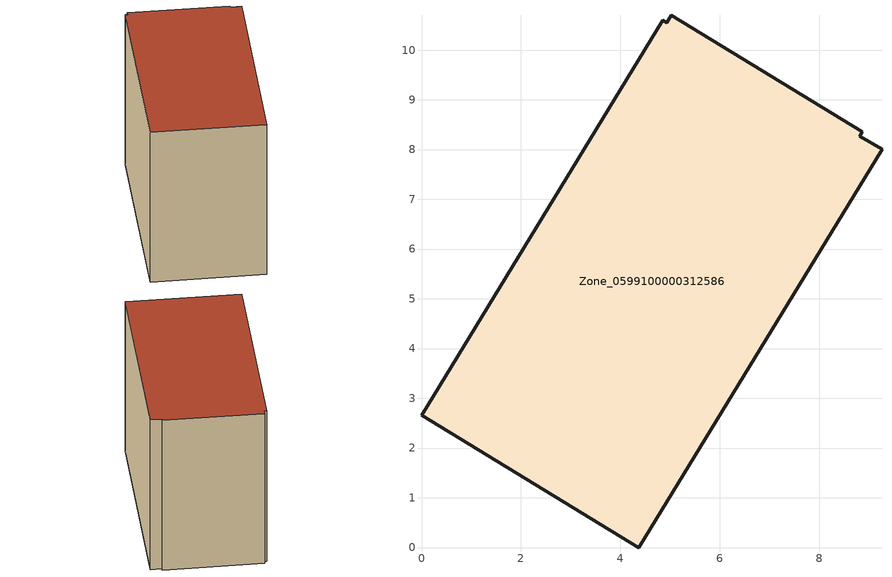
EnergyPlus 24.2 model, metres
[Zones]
Zone_0599100000312586
 floor ground (C_G): 8.86,8.36 8.81,8.27 9.26,8.01 4.37,0 0,2.66 4.85,10.6 4.93,10.55 5.02,10.7 z0
 wall outside (C_F): 8.86,8.36 5.02,10.7 4.93,10.55 4.85,10.6 0,2.66 4.37,0 9.26,8.01 8.81,8.27 8.86,8.36 z0:7.82
 roof outside (C_R): 8.81,8.27 8.86,8.36 5.02,10.7 4.93,10.55 4.85,10.6 0,2.66 4.37,0 9.26,8.01 z7.82
[BUILDING]
Pand.0599100000312586: North Axis=0; Terrain=City; Loads Convergence Tolerance Value=0.04; Temperature Convergence Tolerance Value=0.4; Solar Distribution=FullExterior; Maximum Number of Warmup Days=25; Minimum Number of Warmup Days=1
[Site:Location]
Rotterdam.The.Hague.AP_ZH_NLD Design_Conditions: Latitude=51.96; Longitude=4.45; Time Zone=1; Elevation=-4.5
[SITE:GROUNDTEMPERATURE:BUILDINGSURFACE]
18, 18, 18, 18, 18, 18, 18, 18, 18, 18, 18, 18
[MATERIAL] Thermal Absorptance=0.9; Solar Absorptance=0.7; Visible Absorptance=0.7
Name | Roughness | Thickness | Conductivity | Density | Specific Heat
G.TI.1975-1991 | MediumSmooth | 0.15 | 0.288461 | 540 | 1210
F.TI.1975-1991 | Rough | 0.3 | 0.230769 | 1920 | 840
R.TI.1975-1991 | MediumRough | 0.2 | 0.153846 | 1500 | 1000
[CONSTRUCTION]
C_G: G.TI.1975-1991
C_F: F.TI.1975-1991
C_R: R.TI.1975-1991
[ZONE]
Zone_0599100000312586: Type=1; Multiplier=1; Ceiling Height=Autocalculate; Volume=Autocalculate; Floor Area=autocalculate; Part of Total Floor Area=Yes
[ZONEINFILTRATION:DESIGNFLOWRATE]
Infil_Zone_0599100000312586: Zone or ZoneList or Space or SpaceList=Zone_0599100000312586; Schedule=AlwaysOn; Design Flow Rate Calculation Method=Flow/Area; Flow Rate per Floor Area=0.003; Constant Term Coefficient=1; Temperature Term Coefficient=0; Velocity Term Coefficient=0; Velocity Squared Term Coefficient=0
[HVACTEMPLATE:ZONE:IDEALLOADSAIRSYSTEM]
Zone_0599100000312586: Maximum Heating Supply Air Temperature=50; Minimum Cooling Supply Air Temperature=13; Maximum Heating Supply Air Humidity Ratio=0.0156; Minimum Cooling Supply Air Humidity Ratio=0.0077; Heating Limit=NoLimit; Cooling Limit=NoLimit; Dehumidification Control Type=ConstantSensibleHeatRatio; Cooling Sensible Heat Ratio=0.7; Dehumidification Setpoint=60; Humidification Control Type=None; Humidification Setpoint=30; Outdoor Air Method=None; Outdoor Air Flow Rate per Person=0.00944; Outdoor Air Flow Rate per Zone Floor Area=0; Outdoor Air Flow Rate per Zone=0; Demand Controlled Ventilation Type=None; Outdoor Air Economizer Type=NoEconomizer; Heat Recovery Type=None; Sensible Heat Recovery Effectiveness=0.7; Latent Heat Recovery Effectiveness=0.65
[ZONECONTROL:THERMOSTAT]
ThermostatControl_Zone_0599100000312586: Zone or ZoneList=Zone_0599100000312586; Control Type Schedule=DualSetpointControlType; Control 1=Thermostat_Zone_0599100000312586; Temperature Difference Between Cutout And Setpoint=0
[THERMOSTATSETPOINT:DUALSETPOINT]
Thermostat_Zone_0599100000312586: Heating Setpoint Temperature Schedule=HeatingSetpoint_Zone_0599100000312586; Cooling Setpoint Temperature Schedule=CoolingSetpoint_Zone_0599100000312586
[SCHEDULE:COMPACT]
HeatingSetpoint_Zone_0599100000312586: Through: 12/31, For: AllDays, Until: 24:00, 21
CoolingSetpoint_Zone_0599100000312586: Through: 12/31, For: AllDays, Until: 24:00, 24
DualSetpointControlType: Through: 12/31, For: AllDays, Until: 24:00, 4
AlwaysOn: Through: 12/31, For: AllDays, Until: 24:00, 1
